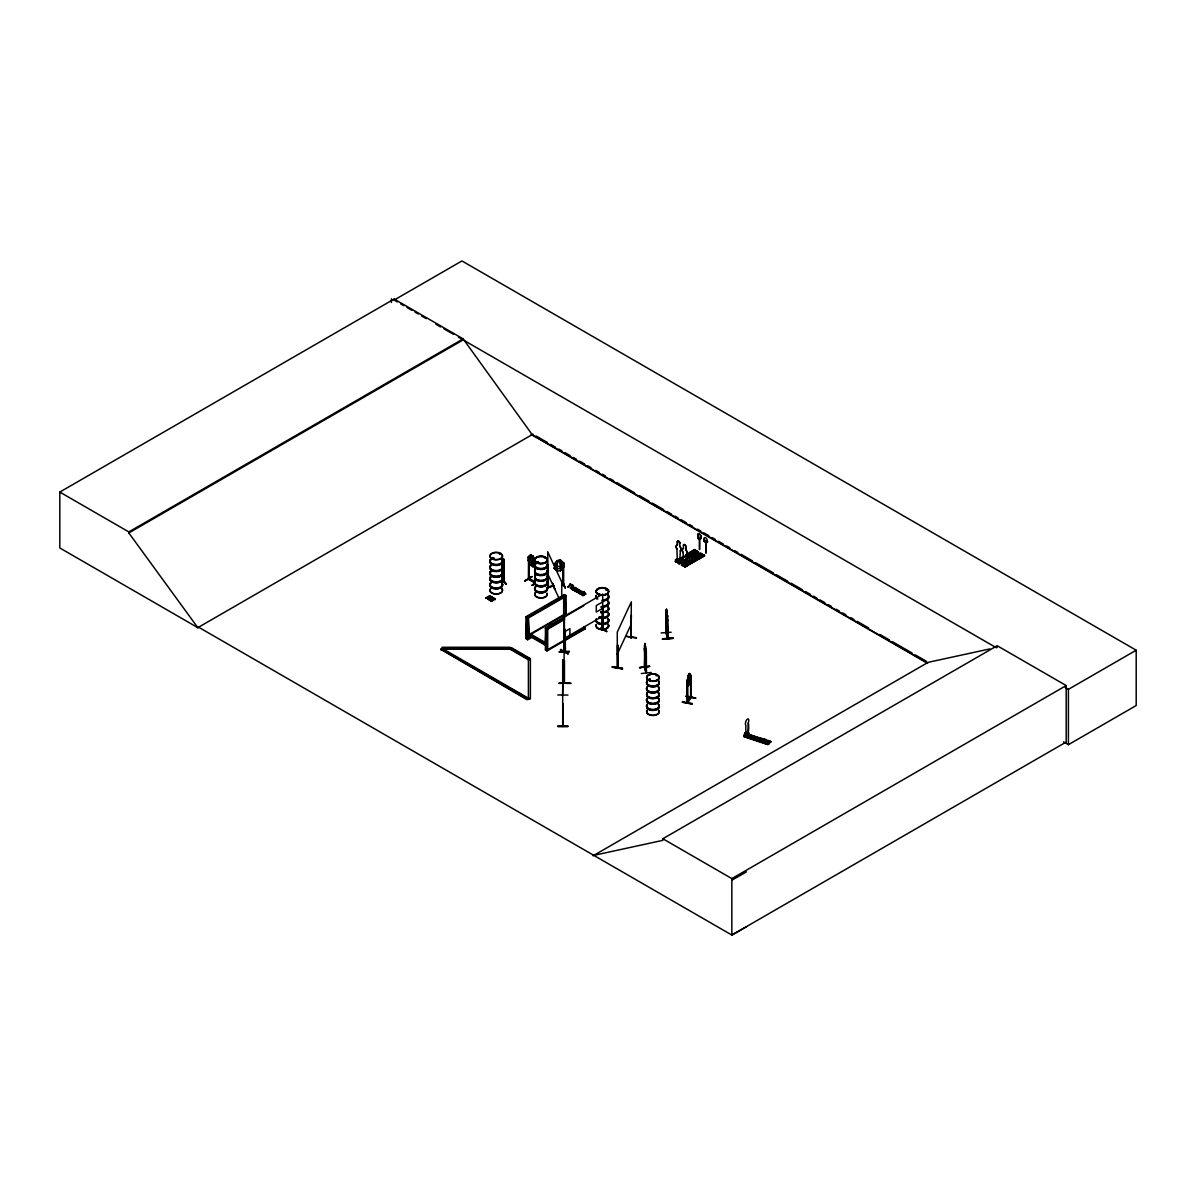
<?xml version="1.0" encoding="UTF-8"?>
<svg xmlns="http://www.w3.org/2000/svg" width="1196" height="1196" viewBox="0 0 1196 1196"><rect width="100%" height="100%" fill="white"/><g stroke="black" fill="none" stroke-linecap="round" stroke-linejoin="round"><path stroke-width="1.5" d="M644.39 667.219L644.928 667.831L644.465 645.466M645.541 649.293L645.167 644.659L644.868 647.051M747.934 733.925L748.292 722.907A3.394 1.39 -71.6 0 0 748.292 719.005A3.394 1.39 -71.6 0 0 745.9 721.397A3.394 1.39 -71.6 0 0 745.9 725.314C745.048 745.123 750.116 731.952 748.292 722.907M679.717 561.298L680.36 550.833A3.394 1.973 59.5 0 0 679.866 546.198L679.717 546.288A3.394 1.973 59.5 0 1 680.21 550.922L680.36 550.833M685.801 564.811L686.444 554.346A3.394 1.973 59.5 0 0 685.951 549.712L685.951 546.721A1.689 0.987 59.5 0 0 684.74 544.658A1.689 0.987 59.5 0 0 683.529 545.361L683.379 545.436A1.689 0.987 59.5 0 1 684.59 544.748A1.689 0.987 59.5 0 1 685.801 546.811L685.801 549.801A3.394 1.973 59.5 0 1 686.295 554.436M644.315 667.353L646.139 673.004L645.84 649.966L646.049 672.974L644.794 667.189M644.584 667.278L644.868 666.486M646.498 672.84L646.468 672.092M667.772 620.066L667.084 621.651C665.38 619.453 666.023 605.176 666.546 611.335L666.606 633.506L665.948 633.043L667.772 638.694L666.785 610.349L666.501 612.741M666.576 633.446L665.903 610.752M666.456 632.998L667.712 638.619L667.473 615.671L668.115 638.664L666.067 632.639M528.348 638.544L528.348 618.033L529.649 636.182L545.226 645.167L546.019 629.948M745.736 733.208C744.689 730.98 748.86 734.882 745.347 733.058M746.454 733.327L745.422 733.103L745.945 732.415M745.736 732.625L745.751 732.43M617.555 667.084L617.659 666.949M631.682 636.75L631.054 638.006L631.324 615.312L631.054 638.006L631.473 637.184M612.367 667.293C643.463 672.242 591.497 663.242 622.204 668.743M612.487 666.979L622.324 668.459M612.502 666.62L622.339 668.071M699.346 538.17L699.54 549.637L699.735 538.095M705.715 541.833L705.999 553.195L706.014 541.758M678.431 559.623C678.581 559.055 676.114 560.61 678.222 559.01M682.961 563.122C685.771 565.08 683.155 559.593 682.781 565.155M689.031 674.649L688.657 681.152L689.135 674.679M644.569 646.094L644.958 643.463L645.96 650.295M666.202 611.784L666.606 609.272M677.325 560.371C678.461 558.995 675.411 559.728 680.733 561.672L680.733 560.52L681.017 562.12C674.051 553.015 679.134 568.16 677.773 559.623M684.62 562.897L683.305 563.869L684.172 562.539M691.034 697.492L690.66 675.172L689.419 673.483L688.253 675.351L687.73 682.393L688.462 683.29L689.957 678.775L689.389 673.602L690.511 675.232C692.275 677.669 686.444 689.673 689.389 683.948M692.006 704.145L682.438 702.172L692.17 703.502M682.423 702.231L682.602 701.499M692.155 703.861L682.587 701.903M531.757 633.82L531.009 636.093M549.876 623.355L549.114 623.789M550.878 622.772L550.115 623.221M745.168 735.062L745.317 732.924M688.268 555.916L687.565 554.735M687.266 680.703L689.524 673.498M745.856 733.073L746.902 733.298L744.48 735.749L768.819 743.807L744.779 735.734M564.572 651.671C565.783 649.518 563.466 651.7 564.572 652.478L564.632 629.814M564.093 681.959L564.108 683.365L564.108 616.433M562.703 726.435L562.703 659.579M563.152 726.435L563.062 703.771M493.784 558.084L491.945 558.084L493.843 558.173M499.465 553.912L500.317 554.197M499.719 554.002L500.436 554.241M536.944 562.583L537.198 561.657M537.482 562.539L536.69 562.03M536.944 561.776L538.32 561.911L537.034 562.105M544.449 558.084L544.957 557.71M599.6 593.694L598.045 593.829M606.566 589.748L605.938 589.12M605.774 589.284L606.237 589.897M648.666 679.388L649.727 678.969M648.905 679.911L650.041 680.12L649.548 679.134M656.993 675.65L656.155 675.695M687.401 680.165L687.565 702.934L687.58 680.195M690.959 697.537L687.61 702.889L687.61 701.454M683.589 563.705L684.561 562.733M684.007 562.763L682.931 563.241M567.995 653.883L560.461 649.996M531.487 555.856L530.635 559.997L531.413 561.791L533.012 561.343M585.606 593.904L583.394 595.638A1.585 0.912 0 0 1 582.377 595.473L581.615 593.889L583.768 592.827A1.6 0.927 0 0 1 584.784 592.992L585.337 593.306M745.377 735.136L745.272 732.789M745.661 732.819L746.155 731.937L745.377 732.714M574.947 589.03L575.994 587.984L575.082 591.198L574.872 589.374L572.54 589.733L574.872 589.837L574.947 589.03L572.54 589.284M575.396 587.64L574.947 589.493L572.54 589.733M557.276 564.198L558.338 561.059L559.414 560.924L560.52 565.319L559.414 566.814L557.276 565.738M683.753 562.299L681.795 564.602L684.874 566.336L686.818 564.034L687.102 565.633L683.365 563.451L684.456 562.912M547.619 587.371L552.716 586.279M548.306 586.922C547.619 585.173 548.052 588.746 548.351 586.877M644.958 643.463L644.524 667.787M645.451 655.961C646.931 651.491 645.063 659.056 644.973 653.928M575.605 588.985L577.922 589.553L575.545 589.792L575.994 587.984M574.484 590.869L574.872 589.837M768.221 740.533L765.679 743.359L768.221 740.533L770.643 741.625L767.922 744.689L744.091 736.751L744.48 734.598L746.902 735.405L746.708 737.035L749.249 734.494L749.249 733.058L746.902 736.557M744.151 736.706L746.827 733.686M770.643 741.341L768.101 744.166L768.804 743.837M746.11 734.703L770.493 742.118L746.304 734.18M770.613 741.819L747.993 734.927M557.261 560.745L555.632 567.039L557.814 568.848L559.982 568.563L562.135 566.186L562.135 563.555L560.55 560.162L557.187 560.595C551.64 570.926 554.361 559.384 560.52 560.326L563.854 563.241L560.55 560.162L560.565 570.746L557.187 571.135L553.987 568.01M617.525 645.018L617.764 666.86M626.734 636.317L636.451 637.677M683.305 563.077L683.23 563.824M746.932 733.163L746.184 733.133M524.805 581.047L531.906 576.876M617.285 654.212L631.324 623.983M552.702 583.633L554.914 589.329M552.716 583.289L554.989 589.434M502.963 581.121L503.8 580.658M503.845 559.549L503.023 559.833L502.769 581.69L503.95 581.645M503.83 580.897L503.157 581.106M529.29 560.969L529.066 579.611L528.647 556.917L528.393 579.268L528.796 578.236M529.38 578.625L528.572 578.191M530.71 554.959L528.169 557.022L530.665 554.839L533.132 556.23L535.479 561.163L534.687 560.446L534.821 582.945C537.228 580.703 519.856 575.485 535.36 582.392M560.49 570.612L563.854 566.755L563.675 563.092L562.778 563.196L562.748 585.547L563.824 585.427L563.854 584.59L562.748 584.964M668.13 638.574L668.19 637.782M492.543 597.656L488.745 599.854L488.177 599.061L489.777 596.206L490.539 596.505L489.074 599.121L492.543 597.656L492.079 596.924L489.074 599.121M488.177 599.525L489.837 595.623L490.539 596.505M489.074 598.658L490.539 596.042M564.422 651.73L565.364 651.551L564.497 652.029L565.364 651.551L565.274 629.425M602.47 629.38L602.784 628.812M601.992 630.083L602.709 607.538L602.246 630.232L603.053 629.799L601.992 630.083L602.784 629.619M493.38 600.347C490.42 597.267 498.388 601.05 493.918 598A1.704 0.987 0 0 0 492.946 597.895L491.706 598.673L492.393 600.332L489.553 599.6L491.526 600.915L493.41 600.138M744.45 736.437L768.281 744.375M768.101 744.361L744.256 736.422L768.43 744.211M769.985 742.641L746.169 734.658M690.615 675.277L690.6 698.03L690.645 696.535M687.909 680.255L687.117 680.703L688.283 675.411M686.026 696.401L695.788 698.06L686.205 696.057M687.61 701.678L690.271 697.388M690.271 697.148L691.019 696.625L687.237 702.874L687.162 680.674M689.644 555.213L687.76 555.512L688.253 554.421M695.624 559.115L694.338 558.158M585.547 594.113L583.11 595.279L581.54 594.098M492.707 557.56L491.915 558.308M493.754 558.218L492.378 558.667M581.615 594.352L583.768 593.291A1.6 0.927 0 0 1 584.784 593.455L585.337 593.769A1.585 0.912 0 0 1 585.606 594.367M598.359 593.964L599.346 593.754M650.25 680.031L649.548 678.999M760.656 739.278L759.849 739.965M501.946 565.917L503.965 562.987L504.009 559.534L501.901 557.665M501.991 570.985L504.009 568.055L504.009 564.542L501.946 562.733M560.52 570.671L563.884 566.814M746.827 732.251L746.633 733.596L770.837 741.759M746.424 735.675L748.128 733.985M746.902 735.405L744.286 734.793M759.624 737.663L757.083 740.488L759.624 737.663L762.046 738.754L759.505 741.296L762.046 738.47M764.184 739.188C757.995 746.678 764.528 735.974 766.606 740.279M766.606 739.995L764.065 742.537M565.349 651.596L565.035 629.29M601.992 629.275L602.724 628.812L602.365 630.187M535.479 564.542L533.087 566.65M533.132 556.23L533.057 566.799L535.554 564.617M547.663 587.371L548.366 587.744L547.693 551.73L561.716 581.959L561.716 596.699M577.474 590.585L579.985 590.854L579.088 591.93L578.879 590.032L576.352 590.704L576.113 591.766L577.832 592.588L578.326 591.811L576.741 590.615L579.088 591.467L579.985 590.39L578.131 589.598L576.128 590.45L578.356 592.289M538.424 562.359L536.989 562.464M649.862 679.941L649.981 679.104M758.757 738.65L759.565 739.756M760.357 739.801C761.329 736.587 756.276 740.638 760.133 739.666M577.115 590.331L576.711 591.661L578.356 591.826M571.643 587.341L571.09 587.939L572.406 588.372C578.984 586.055 569.939 589.254 572.166 589.523M675.217 561.462L677.968 559.743L676.697 559.22M698.539 552.403L679.298 563.765L698.599 552.388L694.667 549.577L686.683 554.78M694.861 550.324L675.62 561.686L676.413 562.105M695.085 550.444L685.951 556.394M695.609 550.758L694.667 549.861L685.757 555.123L689.389 557.172L691.348 555.721L687.715 553.673L685.757 554.824L689.389 556.873M683.17 560.027L678.386 563.047M694.667 549.861L698.3 551.924L697.373 551.745M678.356 562.868L679.059 563.271L679.059 561.821L681.017 560.67M683.559 563.51L681.316 564.975M704.384 555.153L684.635 566.829L704.683 555.901L700.557 553.628M683.051 563.495L683.469 562.135L681.526 563.286L682.482 565.633L701.753 554.271L681.705 565.2M701.454 553.778L686.026 562.075L700.751 553.524M700.751 553.389L704.384 555.437L684.471 566.56M703.697 555.019L704.175 555.662M530.665 554.839L529.439 560.401L531.039 563.391L532.624 564.288L534.193 563.092L534.193 560.461L533.087 556.304L530.59 554.884L530.71 565.304M528.243 557.097L528.243 560.55M528.169 560.535L530.59 565.409M533.057 566.799L530.635 565.349M677.444 541.848L677.444 544.823A3.394 1.973 59.5 0 0 676.936 548.889L676.787 548.979A3.394 1.973 59.5 0 1 677.295 544.913L677.444 541.848A1.689 0.987 59.5 0 1 678.655 541.145A1.689 0.987 59.5 0 1 679.866 543.208L679.717 546.288M679.866 543.208L679.717 543.298A1.689 0.987 59.5 0 0 678.506 541.235A1.689 0.987 59.5 0 0 677.295 541.923M697.716 537.766C700.602 535.614 695.115 538.828 700.138 539.127L701.319 538.2L700.138 538.903M683.021 552.403L682.871 552.492A3.394 1.973 59.5 0 1 683.379 548.426L683.529 548.336A3.394 1.973 59.5 0 0 683.021 552.403L683.888 565.783L682.946 562.628M707.613 541.833L706.432 542.76L704.01 541.055L707.613 541.833L705.192 540.472L704.01 541.16M704.01 541.399L705.192 540.472M675.71 561.716L675.426 559.773L677.385 558.622L675.71 561.088L678.775 562.823L680.733 560.52M706.432 542.416L707.314 541.893L704.893 540.532M695.04 553.554C693.71 556.768 686.34 552.597 691.408 551.505L695.04 553.838L691.408 551.505M698.3 551.625C696.969 554.839 689.584 550.668 694.667 549.577M679.941 558.562L683.439 556.499M680.27 558.562L683.469 556.678M675.845 561.791L695.369 550.265M676.398 562.12L682.826 558.323M686.085 558.308L697.597 551.505M698.315 551.909L678.835 563.495M678.79 563.466L698.075 552.148M691.841 558.338C702.545 563.047 686.668 558.921 693.8 557.187L697.432 559.534L693.8 557.187M695.534 556.17C706.253 560.879 690.361 556.738 697.492 555.019L701.125 557.351L697.492 555.019M698.793 554.241C709.497 558.951 693.62 554.824 700.751 553.09M681.795 564.602L684.097 562.763M686.519 562.359L701.26 554.017M681.974 565.379L701.424 553.927M682.438 565.633L701.693 554.271M685.353 567.233L685.144 565.334L687.102 564.183M684.874 566.336L703.726 555.213M704.399 555.422L684.635 566.829M685.188 566.964L704.399 555.572M524.88 581.166L532.011 576.517L524.88 580.703M534.971 583.155L532.1 585.278L535.33 583.768M532.205 585.278L535.016 583.528L532.1 585.278M560.416 650.071L560.819 649.383L568.055 653.973M600.452 628.289L606.925 631.518L601.095 628.184M198.715 627.257L197.938 627.721L59.8 547.962L59.8 492.079L394.142 299.045L463.166 338.887L532.19 434.626L927.378 662.793M394.142 299.045L394.142 300.076L461.94 260.937L1136.2 650.22L1136.2 705.535L1068.402 744.674L1063.558 741.864M59.8 492.079L128.824 531.921L463.166 338.887M746.483 926.721L731.847 935.063L198.626 627.212L197.833 627.661L128.824 532.953L463.166 339.918M197.833 627.661L532.968 434.178M489.777 596.669L486.039 598.284L489.837 595.623M486.039 598.284L489.837 596.086L486.039 597.821M488.177 599.061L492.543 597.193M495.383 599.495L493.918 598.463A1.704 0.987 0 0 0 492.946 598.359C495.368 602.709 487.774 599.958 490.913 600.676C492.782 601.663 491.915 595.488 494.74 599.824M440.786 649.219L442.176 648.411L509.93 648.411L528.408 659.086L530.381 659.086L530.381 698.898L527.002 699.705L440.786 649.219L527.002 699.002L530.381 698.195M440.786 649.906L442.176 649.114L509.93 649.114L528.408 659.773L530.381 659.773M567.831 586.563C569.61 589.419 568.235 580.598 572.959 586.115M567.831 587.012L571.18 585.083M573.407 585.397L573.258 586.862L571.688 585.382M572.779 586.13L570.372 587.819L572.406 588.372M573.258 586.399L570.402 588.133L572.002 589.06M573.258 586.862L571.09 588.223L572.002 588.611M571.688 589.254L575.022 587.415M532.444 636.99L527.645 639.755L526.046 638.828L526.046 616.702L564.377 594.576L565.977 595.503L565.977 614.953M527.645 616.583L530.845 614.744M534.044 612.89L537.228 611.051M542.027 608.286L545.212 606.447M548.411 604.593L557.994 599.061M561.178 597.223L564.377 595.384L565.977 596.296L527.645 618.437L526.046 617.51L526.748 617.106L526.046 638.021L527.645 638.948L530.845 637.094M526.046 616.702L527.645 617.629L565.977 595.503M582.646 591.96C588.238 592.364 573.736 595.399 580.897 591.646A1.57 0.912 0 0 1 581.869 591.781A1.824 1.061 0 0 1 582.646 592.409L582.646 591.96A1.824 1.061 0 0 0 581.869 591.317A1.57 0.912 0 0 0 580.897 591.183L578.595 592.424L580.195 593.365M580.598 593.126L582.243 592.184L579.298 592.439L580.598 593.59L579.298 592.902L582.243 592.184M579.91 593.993L584.351 591.512M566.47 615.626L565.872 613.428L529.649 634.343L545.226 643.328M566.47 613.772L530.247 634.687L530.247 636.526L531.757 635.659M527.645 637.094L530.845 635.255M583.738 627.078L585.337 628.797L547.006 650.923L545.421 650.011L545.421 627.885L583.738 605.759M509.93 648.411L511.32 647.604L529.798 658.278L528.408 659.773M529.798 658.966L511.32 648.307L509.93 649.114L509.93 647.275L442.176 647.275L442.176 649.114L451.759 654.646M564.572 617.629L545.421 628.692L547.006 629.604L564.572 619.468M545.421 627.885L547.006 628.797L564.572 618.661M602.664 601.917L596.281 605.595L596.281 612.053L602.664 608.36M676.951 559.982L677.728 559.459M545.376 644.39L544.629 644.823L545.376 642.551L531.009 634.254M529.798 658.278L528.408 659.086L528.408 698.898L517.225 692.439M546.109 648.8L545.421 649.204L547.006 650.116L585.337 627.99M564.377 638.35L602.709 616.224M593.037 855.828L928.171 662.33L989.914 648.905M593.814 855.364L662.838 840.354L662.838 838.755L997.18 645.72L1066.204 685.562L1066.204 742.028L731.847 935.063L731.847 878.597L1066.204 685.562M997.18 647.32L996.403 647.784L458.352 337.137M1065.202 687.506L1068.402 689.359L1136.2 650.22M731.847 880.211L746.483 871.869M562.613 695.609L563.062 673.019M687.745 554.824L689.345 554.809M689.359 555.497L688.567 555.692M694.069 557.994L693.516 558.801L695.444 559.025M602.56 629.664L602.709 594.098L564.377 616.224L564.452 652.014M493.35 558.173L492.333 558.069M503.92 581.705L503.965 559.474L501.842 557.755M563.75 563.286L562.808 563.48L562.673 585.337L563.765 585.203M503.097 559.773L504.009 559.534M617.629 667.712L617.629 645.586M554.032 585.577L554.152 586.698L553.957 585.89M563.66 585.457L563.675 563.092M502.873 581.705L503.71 581.48L503.71 559.354M502.843 580.21L506.446 584.096L502.843 579.746M758.997 738.769L760.686 739.337M565.11 650.564L564.512 652.074M548.022 565.125L547.962 587.864M547.663 587.236L552.716 585.98L547.873 587.042M562.718 582.437L565.454 588.088L562.808 582.347M562.853 584.455L563.765 584.395M577.922 589.553L575.605 589.449L577.922 589.09M671.18 632.236L661.179 632.938M662.928 638.724C694.069 636.197 640.921 641.041 673.034 638.47M662.928 639.187L672.959 638.156M645.436 645.496L645.347 653.345L644.569 648.725M644.27 648.561L644.958 653.988M639.531 667.562L649.548 666.546M641.325 673.512L651.312 672.481M606.581 631.638L600.796 628.319M492.214 558.457L493.036 558.457M656.649 675.142L656.903 675.486M554.884 564.228L554.929 568.1M528.572 578.999L535.001 582.661L535.075 564.273M559.19 651.835L569.356 651.775M564.452 660.64L564.452 683.365L564.093 682.139M559.205 682.916C576.502 684.217 573.676 682.453 559.205 683.305M559.205 683.379L569.356 682.886M557.799 694.966L567.965 695.07M567.965 726.45L557.799 726.435M567.965 726.092L557.799 726.136M557.799 726.51L567.965 726.495M678.581 563.361L679.253 563.72L675.426 561.208M626.614 636.511L636.466 638.006M631.054 637.423L631.324 601.857L617.285 632.086L617.256 667.712M687.266 684.142L688.358 685.906M686.056 696.266L695.638 698.225M562.733 581.974L564.961 587.714M644.495 667.831L644.749 645.122M748.487 734.434L770.777 741.849M745.945 734.284L745.945 731.862M528.931 578.729L528.333 578.415M700.243 538.723L697.821 537.363L700.138 539.127M704.01 541.055L706.522 542.476M692.708 550.728L696.341 552.791M689.449 552.657L693.082 554.705M682.781 562.733L685.951 564.721M677.968 562.165L676.697 561.642L676.861 559.115M681.526 564.736L685.144 566.784L684.441 566.381M531.413 555.901L533.012 559.803M535.479 583.229L528.438 579.253M394.142 300.076L397.356 301.93M400.57 303.784L403.785 305.638M406.984 307.492L411.798 310.272M415.012 312.126L418.226 313.98M421.44 315.834L426.254 318.614M435.882 324.176L440.696 326.957M443.91 328.81L453.538 334.357M536.197 436.032L547.484 442.55M550.713 444.419L555.557 447.214M558.771 449.068L562 450.937M565.23 452.791L570.073 455.586M573.303 457.455L576.517 459.324M579.746 461.178L584.59 463.973M587.819 465.842L591.033 467.696M595.877 470.491L599.106 472.36M602.336 474.214L605.55 476.083M610.394 478.878L613.623 480.732M616.852 482.601L634.598 492.842M639.426 495.637L649.114 501.229M652.328 503.082L663.63 509.601M666.845 511.469L671.689 514.265M674.918 516.119L678.147 517.988M681.376 519.856L686.205 522.637M689.434 524.506L692.663 526.375M697.492 529.155L700.721 531.024M703.951 532.893L708.794 535.688M712.024 537.542L715.238 539.411M718.467 541.265L723.311 544.06M726.54 545.929L729.754 547.783M734.598 550.579L737.827 552.447M741.057 554.301L752.344 560.819M755.573 562.688L773.319 572.929M776.533 574.798L787.835 581.316M791.049 583.17L802.352 589.703M805.566 591.557L810.41 594.352M813.639 596.221L816.868 598.075M820.097 599.944L824.926 602.739M828.155 604.593L831.384 606.462M836.213 609.257L839.443 611.111M842.672 612.98L845.901 614.834M850.745 617.629L853.959 619.498M857.188 621.352L868.475 627.885M879.778 634.403L889.45 639.98M892.679 641.848L912.04 653.016M915.254 654.885L926.556 661.403M531.129 434.477L927.618 663.391M569.909 583.887L573.407 585.861M577.474 590.121L578.984 590.988M577.115 590.794L579.088 591.93M574.484 590.405L575.082 591.198M563.675 595.787L565.274 596.699L565.872 613.428M565.708 614.206L566.904 614.908M583.738 627.885L585.337 628.797M549.771 623.878L549.368 625.493M548.366 624.237L551.55 626.076M532.609 637.02L543.776 643.463M442.176 648.411L528.408 698.195M454.943 656.484L499.659 682.303M502.858 684.142L514.041 690.6M662.838 838.755L731.847 878.597M605.894 589.703L605.55 589.673M553.883 568.055L557.246 571.03M677.325 560.087L677.385 558.622M502.903 580.075L505.938 584.231M677.295 559.922L676.936 548.889M547.693 573.856L559.384 599.047M666.486 609.168L666.979 619.05L666.202 614.415M667.936 615.955L667.473 615.671M644.749 667.248L646.468 672.9L646.303 650.25M666.501 614.296L666.875 616.897L666.875 610.992M644.868 648.591L645.242 651.207L645.436 648.935M1068.402 689.359L1068.402 744.674M744.48 734.598L744.48 735.749M706.432 542.76L704.1 541.1M691.348 555.721L687.715 553.673M690.944 675.336L691.004 697.552M686.818 564.034L686.818 565.185M683.529 545.361L683.379 548.426M666.381 610.812L666.217 633.551M617.869 645.078L617.943 667.278M602.963 607.688L602.963 629.888M569.909 635.151L569.909 628.692L564.916 631.578L564.916 638.021M565.274 596.699L565.274 613.488M564.377 594.576L564.377 595.384M563.675 597.656L563.675 614.43M557.216 560.67L557.216 571.195M548.276 574.514L548.306 587.819M547.708 629.201L547.708 649.712M547.006 628.797L547.006 650.923M528.647 556.917L528.752 579.058M527.645 617.629L527.645 639.755M502.873 559.579L502.873 563.256M502.873 568.788L502.918 581.914M502.38 559.982L502.38 562.628M502.38 565.005L502.38 567.637M391.436 298.836L391.436 302.498M128.824 531.921L128.824 532.953M585.188 593.231A1.6 0.927 0 0 1 585.472 593.829M608.465 596.415A6.324 3.648 0 0 1 602.365 601.02M596.251 598.314A6.324 3.648 0 0 1 596.251 596.415M608.48 595.399A6.339 3.663 0 0 1 602.365 600.003M597.88 598.927A6.339 3.663 0 0 1 596.236 595.399M607.927 595.16A6.429 3.708 0 0 1 602.365 600.721M596.789 598.867A6.429 3.708 0 0 1 596.146 596.042M607.927 594.846A6.429 3.708 0 0 1 602.365 600.407M596.789 598.553A6.429 3.708 0 0 1 596.146 595.728M608.48 601.498A6.339 3.663 0 0 1 602.365 606.103M608.465 602.53A6.324 3.648 0 0 1 600.721 607M608.45 607.299A6.309 3.648 0 0 1 600.721 611.769M607.837 606.776A6.324 3.648 0 0 1 607.374 610.812A6.324 3.648 0 0 1 600.721 612.128M607.927 601.259A6.429 3.708 0 0 1 602.365 606.821M607.927 600.945A6.429 3.708 0 0 1 602.365 606.507M608.45 624.701A6.294 3.633 0 0 1 602.365 629.275A6.294 3.633 0 0 1 596.281 624.701M608.465 619.932A6.324 3.648 0 0 1 602.365 624.521A6.324 3.648 0 0 1 596.251 619.932M607.927 618.661A6.429 3.708 0 0 1 603.203 624.192A6.429 3.708 0 0 1 596.146 619.558M607.927 618.347A6.429 3.708 0 0 1 603.203 623.878A6.429 3.708 0 0 1 596.146 619.244M608.48 618.9A6.339 3.663 0 0 1 602.365 623.505A6.339 3.663 0 0 1 596.236 618.9M607.837 624.177A6.324 3.648 0 0 1 603.188 629.619A6.324 3.648 0 0 1 596.251 625.045M608.465 613.817A6.324 3.648 0 0 1 606.208 617.659A6.324 3.648 0 0 1 599.196 617.928M607.852 607A6.354 3.663 0 0 1 607.404 611.066A6.354 3.663 0 0 1 600.721 612.367M607.927 612.247A6.429 3.708 0 0 1 606.91 616.717A6.429 3.708 0 0 1 599.151 617.315M608.48 612.801A6.339 3.663 0 0 1 606.223 616.643A6.339 3.663 0 0 1 599.196 616.912M608.45 608.196A6.309 3.648 0 0 1 600.721 612.651M607.927 612.561A6.429 3.708 0 0 1 606.91 617.031A6.429 3.708 0 0 1 599.151 617.629M607.852 623.938A6.354 3.663 0 0 1 603.188 629.41A6.354 3.663 0 0 1 596.221 624.82M658.473 687.207A6.429 3.708 0 0 1 652.911 692.768A6.429 3.708 0 0 1 647.35 687.207M658.398 687.58A6.324 3.648 0 0 1 652.911 693.067A6.324 3.648 0 0 1 647.44 687.58M658.398 692.349A6.324 3.648 0 0 1 652.911 697.836A6.324 3.648 0 0 1 647.44 692.349M658.383 692.708A6.309 3.648 0 0 1 652.911 698.165A6.309 3.648 0 0 1 647.44 692.708M658.473 681.092A6.429 3.708 0 0 1 652.911 686.668A6.429 3.708 0 0 1 647.35 681.092M658.398 686.564A6.324 3.648 0 0 1 652.911 692.036A6.324 3.648 0 0 1 647.44 686.564M658.398 681.481A6.339 3.663 0 0 1 652.911 686.967A6.339 3.663 0 0 1 647.425 681.481M658.473 686.893A6.429 3.708 0 0 1 652.911 692.454A6.429 3.708 0 0 1 647.35 686.893M658.473 680.778A6.429 3.708 0 0 1 652.911 686.355A6.429 3.708 0 0 1 647.35 680.778M658.398 680.449A6.324 3.648 0 0 1 652.911 685.936A6.324 3.648 0 0 1 647.44 680.449M658.473 704.608A6.429 3.708 0 0 1 652.911 710.17A6.429 3.708 0 0 1 647.35 704.608M658.398 704.982A6.324 3.648 0 0 1 652.911 710.469A6.324 3.648 0 0 1 647.44 704.982M658.383 709.751A6.309 3.648 0 0 1 652.911 715.208A6.309 3.648 0 0 1 647.44 709.751M658.383 693.276A6.309 3.648 0 0 1 652.911 698.733A6.309 3.648 0 0 1 647.44 693.276M658.398 710.095A6.324 3.648 0 0 1 652.911 715.567A6.324 3.648 0 0 1 647.44 710.095M658.413 692.933A6.354 3.663 0 0 1 652.911 698.434A6.354 3.663 0 0 1 647.41 692.933M658.473 698.494A6.429 3.708 0 0 1 652.911 704.07A6.429 3.708 0 0 1 647.35 698.494M658.398 703.966A6.324 3.648 0 0 1 652.911 709.437A6.324 3.648 0 0 1 647.44 703.966M658.398 698.883A6.324 3.648 0 0 1 652.911 704.354A6.324 3.648 0 0 1 647.44 698.883M658.473 704.295A6.429 3.708 0 0 1 652.911 709.856A6.429 3.708 0 0 1 647.35 704.295M658.473 698.18A6.429 3.708 0 0 1 652.911 703.756A6.429 3.708 0 0 1 647.35 698.18M658.398 697.851A6.324 3.648 0 0 1 652.911 703.338A6.324 3.648 0 0 1 647.44 697.851M501.782 565.753A6.429 3.708 0 0 1 496.22 571.314A6.429 3.708 0 0 1 490.659 565.753M501.707 566.127A6.339 3.663 0 0 1 496.22 571.613A6.339 3.663 0 0 1 490.734 566.127M501.677 570.911A6.294 3.633 0 0 1 496.22 576.367A6.294 3.633 0 0 1 490.764 570.911M501.722 571.03A6.354 3.663 0 0 1 496.22 576.517A6.354 3.663 0 0 1 490.719 571.03M501.722 571.479A6.354 3.663 0 0 1 496.22 576.965A6.354 3.663 0 0 1 490.719 571.479M501.782 559.638A6.429 3.708 0 0 1 496.22 565.215A6.429 3.708 0 0 1 490.659 559.638M501.707 565.11A6.339 3.663 0 0 1 496.22 570.597A6.339 3.663 0 0 1 490.734 565.11M501.707 560.027A6.324 3.648 0 0 1 496.22 565.499A6.324 3.648 0 0 1 490.749 560.027M501.782 565.439A6.429 3.708 0 0 1 496.22 571A6.429 3.708 0 0 1 490.659 565.439M501.782 559.324A6.429 3.708 0 0 1 496.22 564.886A6.429 3.708 0 0 1 490.659 559.324M501.707 558.995A6.339 3.663 0 0 1 496.22 564.482A6.339 3.663 0 0 1 490.734 558.995M501.782 583.155A6.429 3.708 0 0 1 496.22 588.716A6.429 3.708 0 0 1 490.659 583.155M501.707 583.528A6.339 3.663 0 0 1 496.22 589.015A6.339 3.663 0 0 1 490.734 583.528M501.722 588.432A6.354 3.663 0 0 1 496.22 593.919A6.354 3.663 0 0 1 490.719 588.432M501.722 588.641A6.354 3.663 0 0 1 496.22 594.143A6.354 3.663 0 0 1 490.719 588.641M501.782 577.04A6.429 3.708 0 0 1 496.22 582.601A6.429 3.708 0 0 1 490.659 577.04M501.707 582.512A6.339 3.663 0 0 1 496.22 587.998A6.339 3.663 0 0 1 490.734 582.512M501.707 577.429A6.324 3.648 0 0 1 496.22 582.9A6.324 3.648 0 0 1 490.749 577.429M501.782 582.841A6.429 3.708 0 0 1 496.22 588.402A6.429 3.708 0 0 1 490.659 582.841M501.782 576.726A6.429 3.708 0 0 1 496.22 582.288A6.429 3.708 0 0 1 490.659 576.726M501.707 576.397A6.339 3.663 0 0 1 496.22 581.884A6.339 3.663 0 0 1 490.734 576.397M547.2 570.656A6.429 3.708 0 0 1 540.158 575.291A6.429 3.708 0 0 1 535.434 569.759M547.11 571.03A6.339 3.663 0 0 1 540.158 575.605A6.339 3.663 0 0 1 535.509 570.148M547.095 575.799A6.309 3.648 0 0 1 540.173 580.359A6.309 3.648 0 0 1 535.524 574.932M547.095 576.188A6.309 3.648 0 0 1 540.173 580.748A6.309 3.648 0 0 1 535.524 575.306M547.2 564.557A6.429 3.708 0 0 1 540.158 569.191A6.429 3.708 0 0 1 535.434 563.66M547.11 569.999A6.339 3.663 0 0 1 540.158 574.573A6.339 3.663 0 0 1 535.509 569.117M547.11 564.916A6.324 3.648 0 0 1 540.173 569.49A6.324 3.648 0 0 1 535.509 564.034M547.2 570.343A6.429 3.708 0 0 1 540.158 574.977A6.429 3.708 0 0 1 535.434 569.446M547.2 564.243A6.429 3.708 0 0 1 540.158 568.877A6.429 3.708 0 0 1 535.434 563.346M547.11 563.899A6.324 3.648 0 0 1 540.173 568.459A6.324 3.648 0 0 1 535.509 563.017M547.2 588.058A6.429 3.708 0 0 1 540.158 592.693A6.429 3.708 0 0 1 535.434 587.161M547.11 588.432A6.339 3.663 0 0 1 540.158 593.007A6.339 3.663 0 0 1 535.509 587.55M547.095 593.201A6.309 3.648 0 0 1 540.173 597.761A6.309 3.648 0 0 1 535.524 592.334M547.095 576.696A6.309 3.648 0 0 1 540.173 581.256A6.309 3.648 0 0 1 535.524 575.814M547.11 593.56A6.324 3.648 0 0 1 540.173 598.12A6.324 3.648 0 0 1 535.509 592.678M547.125 576.367A6.354 3.663 0 0 1 540.158 580.957A6.354 3.663 0 0 1 535.494 575.485M547.2 581.959A6.429 3.708 0 0 1 540.158 586.593A6.429 3.708 0 0 1 535.434 581.062M547.11 587.4A6.339 3.663 0 0 1 540.158 591.975A6.339 3.663 0 0 1 535.509 586.518M547.11 582.317A6.324 3.648 0 0 1 540.173 586.892A6.324 3.648 0 0 1 535.509 581.435M547.2 587.744A6.429 3.708 0 0 1 540.158 592.379A6.429 3.708 0 0 1 535.434 586.847M547.2 581.645A6.429 3.708 0 0 1 540.158 586.279A6.429 3.708 0 0 1 535.434 580.748M547.11 581.301A6.324 3.648 0 0 1 540.173 585.861A6.324 3.648 0 0 1 535.509 580.419M584.979 594.188L583.334 595.264A1.585 0.912 0 0 1 582.377 595.025C586.802 593.665 579.925 593.814 584.979 594.188M693.65 558.472C694.562 561.522 697.089 556.334 693.65 558.472M649.563 666.232L639.561 667.712L649.548 666.232M569.356 651.476L559.19 651.97L569.356 651.461M704.07 539.232A2.257 1.316 59.5 0 0 706.776 541.594A2.257 1.316 59.5 0 0 706.059 538.095A2.257 1.316 59.5 0 0 704.07 539.232M697.791 535.614A2.257 1.316 59.5 0 0 700.482 537.961A2.257 1.316 59.5 0 0 699.765 534.463A2.257 1.316 59.5 0 0 697.941 535.524A2.257 1.316 59.5 0 0 700.632 537.871A2.257 1.316 59.5 0 0 699.914 534.373A2.257 1.316 59.5 0 0 697.791 535.614M599.196 594.382A6.339 3.663 0 0 0 608.704 591.213A6.339 3.663 0 0 0 599.196 588.043A6.339 3.663 0 0 0 599.196 594.382M599.196 594.89A6.309 3.648 0 0 0 608.674 591.736A6.309 3.648 0 0 0 599.196 588.582A6.309 3.648 0 0 0 599.196 594.89M599.181 594.606A6.354 3.663 0 0 0 608.704 591.437A6.354 3.663 0 0 0 599.181 588.268A6.354 3.663 0 0 0 599.181 594.606M649.742 680.539A6.354 3.663 0 0 0 659.265 677.355A6.354 3.663 0 0 0 649.742 674.185A6.354 3.663 0 0 0 649.742 680.539M648.456 680.255A6.294 3.633 0 0 0 658.996 678.625A6.294 3.633 0 0 0 651.282 674.17A6.309 3.648 0 0 0 648.456 680.27A6.309 3.648 0 0 0 659.011 678.64A6.309 3.648 0 0 0 651.282 674.17A6.294 3.633 0 0 0 648.456 680.255M493.051 559.085A6.354 3.663 0 0 0 502.574 555.901A6.354 3.663 0 0 0 493.051 552.731A6.354 3.663 0 0 0 493.051 559.085M493.066 559.399A6.309 3.648 0 0 0 502.529 556.245A6.309 3.648 0 0 0 493.066 553.09A6.309 3.648 0 0 0 493.066 559.399M496.22 577.279A6.324 3.648 0 0 0 501.707 571.808A6.309 3.648 0 0 1 496.22 577.279A6.309 3.648 0 0 1 490.764 571.823A6.324 3.648 0 0 0 496.22 577.279M537.841 562.882A6.309 3.648 0 0 0 547.305 559.728A6.309 3.648 0 0 0 537.841 556.574A6.309 3.648 0 0 0 537.841 562.882M537.841 563.391A6.309 3.648 0 0 0 547.305 560.236A6.309 3.648 0 0 0 537.841 557.082A6.309 3.648 0 0 0 537.841 563.391M537.811 563.107A6.354 3.663 0 0 0 547.349 559.937A6.354 3.663 0 0 0 537.811 556.753A6.354 3.663 0 0 0 537.811 563.107"/></g></svg>
